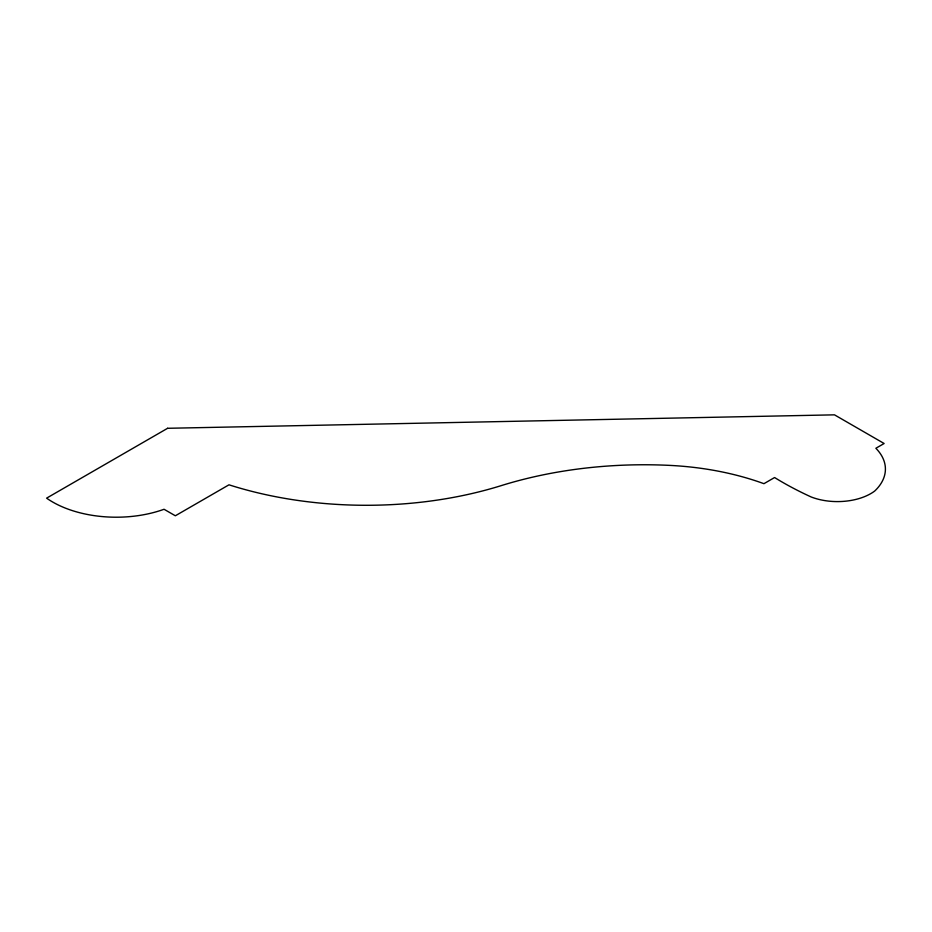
<?xml version="1.0" encoding="UTF-8"?>
<svg xmlns="http://www.w3.org/2000/svg" width="932" height="932" viewBox="0 0 932 932"><rect width="100%" height="100%" fill="white"/><g stroke="black" fill="none" stroke-linecap="round" stroke-linejoin="round"><path stroke-width="1.4" d="M167.609 428.289L46.6 498.154A89.985 51.959 0 0 0 164.055 509.268L175.344 515.78L228.981 484.815A284.004 163.962 0 0 0 501.288 485.607A301.013 173.783 0 0 1 669.397 465.371A209.549 120.985 0 0 1 763.937 483.685L774.585 477.534A332.2 191.794 0 0 0 811.213 496.989A47.124 27.203 0 0 0 874.659 491.082A72.894 42.091 0 0 0 875.87 448.269L884.13 443.504L834.49 414.845L167.609 428.289"/></g></svg>
